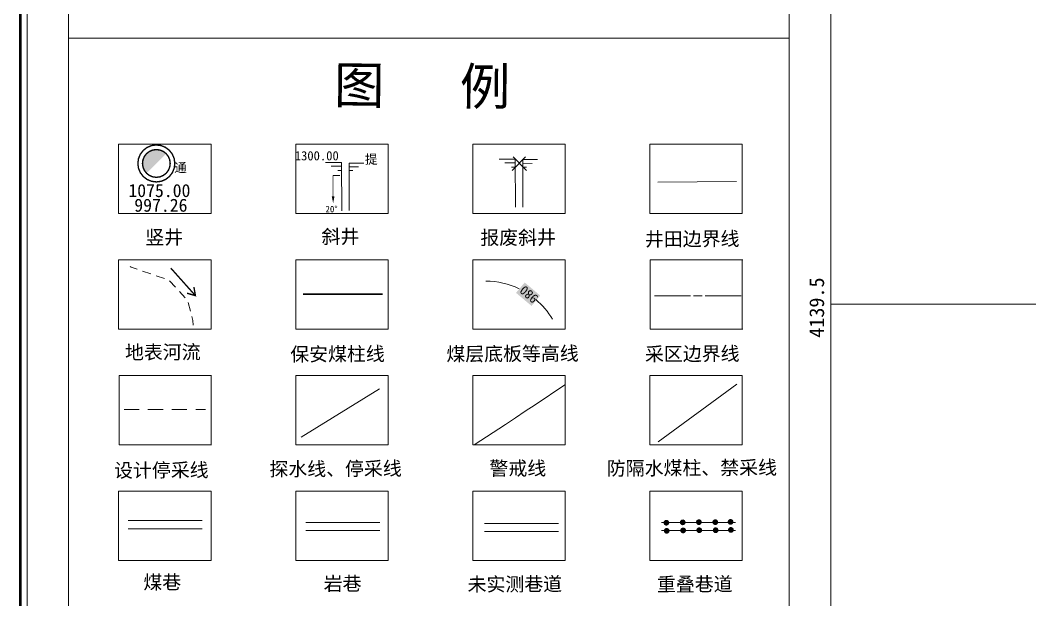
# Model space of a CAD drawing. Header units: inches. Extents: x 19725493 to 19730068, y 4137932 to 4142732.
# Drawn here: x 19725533 to 19726114, y 4139330 to 4139663 of the extents above; entities that cross this region are included whole.
import ezdxf

# ---------------------------------------------------------------- set-up
doc = ezdxf.new("R2010")
doc.units = ezdxf.units.IN
doc.header["$MEASUREMENT"] = 0
for name, pattern in [('时令河', [0.004, 0.0015, -0.001, 0.0015]), ('虚线', [0.0045, 0.00175, -0.001, 0.00175]), ('采区边界', [0.03, 0.0125, -0.001, 0.003, -0.001, 0.0125])]:
    doc.linetypes.add(name, pattern=pattern)
doc.layers.get('0').update_dxf_attribs({"lineweight": 0})
doc.layers.add('图形修饰', color=7, linetype='Continuous', lineweight=0)
doc.layers.add('经纬网', color=7, linetype='Continuous', lineweight=0)
doc.styles.add('仿宋', font='')
doc.styles.add('宋体', font='')
doc.styles.add('黑体', font='')
doc.styles.get('仿宋').set_extended_font_data('仿宋')
doc.styles.get('宋体').set_extended_font_data('宋体')
doc.styles.get('黑体').set_extended_font_data('黑体')
doc.linetypes.add('井田边界', pattern='A,0.02,-0.002,0.0025,[22,8#煤防尘系统图（7月份）.shx,S=3.93701e-05,R=0,X=0,Y=-0.0025],0.0025,-0.002,0.02', length=0.049)
doc.linetypes.add('县自治县旗县级市界', pattern='A,0.0015,-0.00115,[23,8#煤防尘系统图（7月份）.shx,S=3.07087e-07,R=0,X=0,Y=0],-0.00085,0.0015', length=0.005)
doc.linetypes.add('探水线', pattern='A,0.0075,-0.002,[24,8#煤防尘系统图（7月份）.shx,S=9.44882e-06,R=0,X=0,Y=-0.0005],-0.0005,[25,8#煤防尘系统图（7月份）.shx,S=2.67717e-05,R=0,X=0,Y=0.0017],-0.0025,0.0075', length=0.02)
doc.linetypes.add('防水危险区警戒线', pattern='A,0.0075,-0.0025,[26,8#煤防尘系统图（7月份）.shx,S=1.39213e-05,R=0,X=0,Y=0],0,[27,8#煤防尘系统图（7月份）.shx,S=1.39213e-05,R=0,X=0,Y=0],0,[28,8#煤防尘系统图（7月份）.shx,S=1.39213e-05,R=0,X=0,Y=0],0,[29,8#煤防尘系统图（7月份）.shx,S=1.39213e-05,R=0,X=0,Y=0],-0.0025,0.0075', length=0.02)

# ---------------------------------------------------------------- blocks, each defined once
blk = doc.blocks.new('河流方向')
at = {"color": 0, "const_width": 1.2}
for points in [[(0, 0), (-40, 0)], [(-8, 4), (0, 0), (-8, -4)]]:
    blk.add_lwpolyline(points, dxfattribs=at)
blk = doc.blocks.new('变坡点1')
for points in [[(11.97, -3.19), (11.97, -4.79)], [(11.97, -4.79), (15.96, -3.99), (11.97, -3.19)]]:
    blk.add_hatch(color=0).paths.add_polyline_path(points, flags=17)
at = {"color": 0, "const_width": 0.399}
for points in [[(0, -3.99), (0, 0)], [(11.97, -3.99), (0, -3.99)]]:
    blk.add_lwpolyline(points, dxfattribs=at)
blk = doc.blocks.new('圆形竖井_1')
blk.add_hatch(color=0).paths.add_polyline_path([(-6.91, -3.99), (-7.45, -3.19), (-7.71, -2.06), (-8.05, -0.99), (-7.98, 0), (-7.71, 2.06), (-7.45, 3.19), (-5.64, 5.64), (-3.99, 6.91), (-2.68, 7.67), (-0.99, 8.05), (0.65, 8.05), (2.06, 7.71), (3.99, 6.91), (5.64, 5.64), (-5.64, -5.64)], flags=17)
at = {"color": 0, "const_width": 0.798}
for points in [[(10.64, 0), (10.28, 2.76), (9.21, 5.32), (7.52, 7.52), (5.32, 9.21), (2.76, 10.28), (0, 10.64), (-2.76, 10.28), (-5.32, 9.21), (-7.52, 7.52), (-9.21, 5.32), (-10.28, 2.76), (-10.64, 0), (-10.28, -2.76), (-9.21, -5.32), (-7.52, -7.52), (-5.32, -9.21), (-2.76, -10.28), (0, -10.64), (2.76, -10.28), (5.32, -9.21), (7.52, -7.52), (9.21, -5.32), (10.28, -2.76), (10.64, 0)], [(7.98, 0), (7.71, 2.06), (6.91, 3.99), (5.64, 5.64), (3.99, 6.91), (2.06, 7.71), (0, 7.98), (-2.06, 7.71), (-3.99, 6.91), (-5.64, 5.64), (-6.91, 3.99), (-7.71, 2.06), (-7.98, 0), (-7.71, -2.06), (-6.91, -3.99), (-5.64, -5.64), (-3.99, -6.91), (-2.06, -7.71), (0, -7.98), (2.06, -7.71), (3.99, -6.91), (5.64, -5.64), (6.91, -3.99), (7.71, -2.06), (7.98, 0)]]:
    blk.add_lwpolyline(points, dxfattribs=at)

msp = doc.modelspace()

# ---------------------------------------------------------------- hatches: boundary and pattern name
at = {"layer": '图形修饰', "true_color": 0xffffff}
msp.add_hatch(color=7, dxfattribs=at).paths.add_polyline_path([(19725832.41, 4139505.01), (19725827.4, 4139499.06), (19725818.47, 4139506.57), (19725823.48, 4139512.52)], flags=17)
at = {"layer": '图形修饰'}
for points in [[(19725906.68, 4139374.32), (19725906.59, 4139374.92), (19725906.29, 4139375.45), (19725905.82, 4139375.83), (19725905.25, 4139376.02), (19725904.64, 4139375.99), (19725904.09, 4139375.75), (19725903.66, 4139375.32), (19725903.41, 4139374.77), (19725903.37, 4139374.17), (19725903.56, 4139373.59), (19725903.93, 4139373.12), (19725904.46, 4139372.81), (19725905.06, 4139372.71), (19725905.65, 4139372.84), (19725906.16, 4139373.16), (19725906.52, 4139373.65), (19725906.68, 4139374.24)], [(19725906.9, 4139369.68), (19725906.81, 4139370.28), (19725906.51, 4139370.81), (19725906.04, 4139371.19), (19725905.47, 4139371.38), (19725904.86, 4139371.35), (19725904.31, 4139371.11), (19725903.88, 4139370.68), (19725903.63, 4139370.13), (19725903.59, 4139369.53), (19725903.78, 4139368.95), (19725904.16, 4139368.48), (19725904.68, 4139368.17), (19725905.28, 4139368.07), (19725905.87, 4139368.2), (19725906.38, 4139368.52), (19725906.74, 4139369.01), (19725906.9, 4139369.6)], [(19725916.13, 4139374.54), (19725916.04, 4139375.14), (19725915.74, 4139375.67), (19725915.27, 4139376.05), (19725914.69, 4139376.24), (19725914.09, 4139376.21), (19725913.53, 4139375.97), (19725913.1, 4139375.55), (19725912.85, 4139374.99), (19725912.82, 4139374.39), (19725913, 4139373.81), (19725913.38, 4139373.34), (19725913.9, 4139373.03), (19725914.5, 4139372.93), (19725915.09, 4139373.06), (19725915.6, 4139373.38), (19725915.96, 4139373.87), (19725916.12, 4139374.46)], [(19725916.35, 4139369.9), (19725916.26, 4139370.5), (19725915.96, 4139371.03), (19725915.49, 4139371.41), (19725914.91, 4139371.6), (19725914.31, 4139371.57), (19725913.75, 4139371.33), (19725913.32, 4139370.91), (19725913.07, 4139370.35), (19725913.04, 4139369.75), (19725913.22, 4139369.17), (19725913.6, 4139368.7), (19725914.12, 4139368.39), (19725914.72, 4139368.29), (19725915.32, 4139368.42), (19725915.83, 4139368.74), (19725916.18, 4139369.23), (19725916.34, 4139369.82)], [(19725925.41, 4139374.65), (19725925.32, 4139375.25), (19725925.02, 4139375.78), (19725924.55, 4139376.16), (19725923.97, 4139376.35), (19725923.37, 4139376.33), (19725922.81, 4139376.08), (19725922.38, 4139375.66), (19725922.13, 4139375.1), (19725922.1, 4139374.5), (19725922.28, 4139373.92), (19725922.66, 4139373.45), (19725923.18, 4139373.14), (19725923.78, 4139373.04), (19725924.38, 4139373.17), (19725924.89, 4139373.49), (19725925.24, 4139373.98), (19725925.4, 4139374.57)], [(19725925.63, 4139370.01), (19725925.54, 4139370.61), (19725925.24, 4139371.14), (19725924.77, 4139371.52), (19725924.2, 4139371.71), (19725923.59, 4139371.69), (19725923.03, 4139371.44), (19725922.6, 4139371.02), (19725922.35, 4139370.46), (19725922.32, 4139369.86), (19725922.5, 4139369.28), (19725922.88, 4139368.81), (19725923.41, 4139368.5), (19725924, 4139368.4), (19725924.6, 4139368.53), (19725925.11, 4139368.85), (19725925.47, 4139369.34), (19725925.63, 4139369.93)], [(19725934.86, 4139374.65), (19725934.76, 4139375.25), (19725934.46, 4139375.78), (19725934, 4139376.16), (19725933.42, 4139376.35), (19725932.82, 4139376.33), (19725932.26, 4139376.08), (19725931.83, 4139375.66), (19725931.58, 4139375.1), (19725931.54, 4139374.5), (19725931.73, 4139373.92), (19725932.11, 4139373.45), (19725932.63, 4139373.14), (19725933.23, 4139373.04), (19725933.82, 4139373.17), (19725934.33, 4139373.49), (19725934.69, 4139373.98), (19725934.85, 4139374.57)], [(19725935.08, 4139370.01), (19725934.99, 4139370.61), (19725934.69, 4139371.14), (19725934.22, 4139371.52), (19725933.64, 4139371.71), (19725933.04, 4139371.69), (19725932.48, 4139371.44), (19725932.05, 4139371.02), (19725931.8, 4139370.46), (19725931.77, 4139369.86), (19725931.95, 4139369.28), (19725932.33, 4139368.81), (19725932.85, 4139368.5), (19725933.45, 4139368.4), (19725934.04, 4139368.53), (19725934.55, 4139368.85), (19725934.91, 4139369.34), (19725935.07, 4139369.93)], [(19725943.64, 4139374.82), (19725943.55, 4139375.42), (19725943.25, 4139375.95), (19725942.78, 4139376.33), (19725942.2, 4139376.52), (19725941.6, 4139376.49), (19725941.04, 4139376.25), (19725940.61, 4139375.82), (19725940.36, 4139375.27), (19725940.33, 4139374.66), (19725940.51, 4139374.09), (19725940.89, 4139373.61), (19725941.41, 4139373.31), (19725942.01, 4139373.21), (19725942.61, 4139373.33), (19725943.12, 4139373.66), (19725943.47, 4139374.15), (19725943.63, 4139374.73)], [(19725943.86, 4139370.18), (19725943.77, 4139370.78), (19725943.47, 4139371.3), (19725943, 4139371.69), (19725942.42, 4139371.88), (19725941.82, 4139371.85), (19725941.26, 4139371.61), (19725940.83, 4139371.18), (19725940.58, 4139370.63), (19725940.55, 4139370.02), (19725940.73, 4139369.45), (19725941.11, 4139368.97), (19725941.63, 4139368.67), (19725942.23, 4139368.57), (19725942.83, 4139368.69), (19725943.34, 4139369.02), (19725943.7, 4139369.51), (19725943.86, 4139370.09)]]:
    msp.add_hatch(color=7, dxfattribs=at).paths.add_polyline_path(points, flags=17)

# ---------------------------------------------------------------- linework, layer by layer
at = {"linetype": 'Continuous', "flags": 128}
msp.add_lwpolyline([(19725560.81, 4139653.02), (19725975.81, 4139653.02), (19725975.81, 4138831.02), (19725560.81, 4138831.02), (19725560.81, 4139653.02)], dxfattribs=at)
at = {"layer": '图形修饰', "lineweight": 5}
for p, q in [((19725560.81, 4142500), (19725560.81, 4138000)), ((19725975.81, 4138000), (19725975.81, 4142500)), ((19725560.81, 4138853), (19725560.81, 4139459.48)), ((19725560.81, 4139459.48), (19725560.81, 4138657.53))]:
    msp.add_line(p, q, dxfattribs=at)
at = {"layer": '图形修饰', "color": 1, "lineweight": 5, "true_color": 0xff0000}
for p, q in [((19725823.88, 4139584.82), (19725816.23, 4139576.95)), ((19725816.89, 4139584.88), (19725824.46, 4139576.89))]:
    msp.add_line(p, q, dxfattribs=at)
at = {"layer": '图形修饰', "color": 1, "lineweight": 30, "true_color": 0xff0000}
msp.add_line((19725695.86, 4139505.91), (19725741.6, 4139505.91), dxfattribs=at)
at = {"layer": '图形修饰', "color": 1, "lineweight": 9, "true_color": 0xff0000}
msp.add_line((19725900.32, 4139420.94), (19725945.59, 4139454.12), dxfattribs=at)
at = {"layer": '图形修饰', "color": 1, "linetype": '探水线', "lineweight": 5, "ltscale": 1250, "true_color": 0xff0000}
msp.add_line((19725694.72, 4139423.63), (19725739.93, 4139451.32), dxfattribs=at)
at = {"layer": '图形修饰', "linetype": '虚线', "lineweight": 9, "ltscale": 5000}
msp.add_line((19725592.78, 4139439.44), (19725639.62, 4139439.44), dxfattribs=at)
at = {"layer": '图形修饰', "color": 7, "linetype": 'Continuous', "lineweight": 9}
for p, q in [((19725595.17, 4139375.58), (19725637.82, 4139375.58)), ((19725595.17, 4139370.94), (19725637.82, 4139370.94))]:
    msp.add_line(p, q, dxfattribs=at)
at = {"layer": '图形修饰', "color": 30, "linetype": 'Continuous', "lineweight": 9, "true_color": 0xff8000}
for p, q in [((19725697.49, 4139374.48), (19725740.13, 4139374.48)), ((19725902.29, 4139374.47), (19725944.93, 4139374.47)), ((19725697.49, 4139369.84), (19725740.13, 4139369.84)), ((19725902.29, 4139369.83), (19725944.93, 4139369.83))]:
    msp.add_line(p, q, dxfattribs=at)
at = {"layer": '图形修饰', "linetype": '县自治县旗县级市界', "lineweight": 5, "ltscale": 1064}
for p, q in [((19725800.32, 4139373.92), (19725842.96, 4139373.92)), ((19725800.32, 4139369.28), (19725842.96, 4139369.28))]:
    msp.add_line(p, q, dxfattribs=at)
at = {"layer": '图形修饰', "color": 7, "lineweight": 50, "flags": 128}
msp.add_lwpolyline([(19730028, 4137972), (19730028, 4142528), (19725533, 4142528), (19725533, 4137972), (19725533, 4137972), (19730028, 4137972)], dxfattribs=at)
at = {"layer": '图形修饰', "color": 7, "lineweight": 20, "flags": 128}
msp.add_lwpolyline([(19730024, 4137976), (19730024, 4142524), (19730024, 4142524), (19725537, 4142524), (19725537, 4137976), (19730024, 4137976)], dxfattribs=at)
at = {"layer": '图形修饰', "lineweight": 5, "flags": 128}
for points in [[(19725999.81, 4138000), (19725999.81, 4142500)], [(19725642.87, 4139592.04), (19725642.87, 4139552.14), (19725642.87, 4139552.14), (19725589.67, 4139552.14), (19725589.67, 4139552.14), (19725589.67, 4139592.04), (19725642.87, 4139592.04)], [(19725691.64, 4139592.04), (19725744.84, 4139592.04), (19725744.84, 4139592.04), (19725744.84, 4139552.14), (19725744.84, 4139552.14), (19725691.64, 4139552.14), (19725691.64, 4139592.04)], [(19725793.6, 4139592.04), (19725846.8, 4139592.04), (19725846.8, 4139592.04), (19725846.8, 4139552.14), (19725846.8, 4139552.14), (19725793.6, 4139552.14), (19725793.6, 4139552.14), (19725793.6, 4139592.04)], [(19725895.57, 4139592.04), (19725948.77, 4139592.04), (19725948.77, 4139592.04), (19725948.77, 4139552.14), (19725948.77, 4139552.14), (19725895.57, 4139552.14), (19725895.57, 4139552.14), (19725895.57, 4139592.04)], [(19725589.67, 4139525.54), (19725642.87, 4139525.54), (19725642.87, 4139525.54), (19725642.87, 4139485.64), (19725642.87, 4139485.64), (19725589.67, 4139485.64), (19725589.67, 4139485.64), (19725589.67, 4139525.54)], [(19725642.87, 4139525.54), (19725642.87, 4139485.64), (19725589.67, 4139485.64), (19725589.67, 4139485.64), (19725589.67, 4139525.54), (19725642.87, 4139525.54)], [(19725691.64, 4139525.54), (19725744.84, 4139525.54), (19725744.84, 4139525.54), (19725744.84, 4139485.64), (19725744.84, 4139485.64), (19725691.64, 4139485.64), (19725691.64, 4139485.64), (19725691.64, 4139525.54)], [(19725846.8, 4139525.54), (19725846.8, 4139485.64), (19725793.6, 4139485.64), (19725793.6, 4139485.64), (19725793.6, 4139525.54), (19725846.8, 4139525.54)], [(19725948.77, 4139485.64), (19725948.77, 4139525.54), (19725948.97, 4139525.54), (19725895.79, 4139525.54), (19725895.79, 4139485.64), (19725895.79, 4139485.64), (19725948.97, 4139485.64)], [(19725642.87, 4139419.14), (19725642.87, 4139459.04), (19725643.07, 4139459.04), (19725589.89, 4139459.04), (19725589.89, 4139419.14), (19725589.89, 4139419.14), (19725643.07, 4139419.14)], [(19725691.64, 4139459.04), (19725744.84, 4139459.04), (19725744.84, 4139459.04), (19725744.84, 4139419.14), (19725744.84, 4139419.14), (19725691.64, 4139419.14), (19725691.64, 4139419.14), (19725691.64, 4139459.04)], [(19725846.8, 4139459.04), (19725846.8, 4139419.14), (19725793.6, 4139419.14), (19725793.6, 4139419.14), (19725793.6, 4139459.04), (19725846.8, 4139459.04)], [(19725948.77, 4139419.14), (19725895.57, 4139419.14), (19725895.57, 4139419.14), (19725895.57, 4139459.04), (19725948.77, 4139459.04), (19725948.77, 4139459.04), (19725948.77, 4139419.14)], [(19725589.67, 4139392.54), (19725642.87, 4139392.54), (19725642.87, 4139392.54), (19725642.87, 4139352.64), (19725642.87, 4139352.64), (19725589.67, 4139352.64), (19725589.67, 4139352.64), (19725589.67, 4139392.54)], [(19725744.84, 4139352.64), (19725744.84, 4139392.54), (19725744.84, 4139392.54), (19725691.65, 4139392.54), (19725691.65, 4139352.64), (19725691.65, 4139352.64), (19725744.84, 4139352.64)], [(19725846.8, 4139352.64), (19725793.6, 4139352.64), (19725793.6, 4139352.64), (19725793.6, 4139392.54), (19725846.8, 4139392.54), (19725846.8, 4139392.54), (19725846.8, 4139352.64)], [(19725948.77, 4139352.64), (19725895.57, 4139352.64), (19725895.57, 4139352.64), (19725895.57, 4139392.54), (19725948.77, 4139392.54), (19725948.77, 4139392.54), (19725948.77, 4139352.64)]]:
    msp.add_lwpolyline(points, dxfattribs=at)
at = {"layer": '图形修饰', "color": 30, "lineweight": 9, "true_color": 0xff8000, "flags": 128}
for points in [[(19725718.06, 4139581.53), (19725708.84, 4139581.56)], [(19725718.06, 4139581.53), (19725718.11, 4139553.83)], [(19725722.42, 4139581.21), (19725730.94, 4139581.18)], [(19725722.42, 4139581.21), (19725722.49, 4139553.93)], [(19725818.04, 4139583.52), (19725808.82, 4139583.55)], [(19725818.05, 4139581.39), (19725812, 4139581.41)], [(19725818.04, 4139583.52), (19725818.1, 4139555.82)], [(19725822.4, 4139581.07), (19725827.72, 4139581.05)], [(19725822.41, 4139583.19), (19725830.92, 4139583.17)], [(19725822.41, 4139583.19), (19725822.47, 4139555.92)], [(19725718.06, 4139579.4), (19725712.02, 4139579.42)], [(19725718.05, 4139576.93), (19725715.92, 4139576.93)], [(19725722.41, 4139576.95), (19725724.54, 4139576.94)], [(19725722.42, 4139579.08), (19725727.74, 4139579.06)], [(19725818.03, 4139578.91), (19725815.9, 4139578.92)], [(19725822.39, 4139578.94), (19725824.52, 4139578.93)]]:
    msp.add_lwpolyline(points, dxfattribs=at)
at = {"layer": '图形修饰', "linetype": '井田边界', "lineweight": 18, "ltscale": 814.285714, "flags": 128}
msp.add_lwpolyline([(19725945.42, 4139570.53), (19725900.06, 4139570.3)], dxfattribs=at)
at = {"layer": '图形修饰', "color": 4, "linetype": '时令河', "lineweight": 9, "ltscale": 3325, "true_color": 0x00ffff, "flags": 128}
msp.add_lwpolyline([(19725632.52, 4139487.99), (19725632.38, 4139490.71), (19725629.42, 4139502.11), (19725618.57, 4139514.02), (19725596.81, 4139521.28), (19725596.25, 4139521.75)], dxfattribs=at)
at = {"layer": '图形修饰', "color": 1, "linetype": '采区边界', "lineweight": 15, "ltscale": 1666.666667, "true_color": 0xff0000, "flags": 128}
msp.add_lwpolyline([(19725948.14, 4139504.8), (19725897.68, 4139504.82)], dxfattribs=at)
at = {"layer": '图形修饰', "color": 1, "linetype": '防水危险区警戒线', "lineweight": 5, "ltscale": 1250, "true_color": 0xff0000, "flags": 128}
msp.add_lwpolyline([(19725794.29, 4139419.14), (19725812.5, 4139430.94), (19725818.14, 4139434.69), (19725823.78, 4139438.45), (19725829.47, 4139442.23), (19725846.63, 4139453.64)], dxfattribs=at)
at = {"layer": '图形修饰', "color": 7, "lineweight": 9}
for start, end in [(64.36376, 89.65819), (30.96873, 49.84594)]:
    msp.add_arc((19725800.77, 4139468.22), 45.15, start, end, dxfattribs=at)
at = {"layer": '经纬网', "color": 18, "lineweight": 9, "true_color": 0x260000, "flags": 128}
msp.add_lwpolyline([(19725999.81, 4139500), (19730000, 4139500)], dxfattribs=at)

# ---------------------------------------------------------------- block references
at = {"layer": '图形修饰'}
for name, p, rotation in [('圆形竖井_1', (19725611.39, 4139581), 0.3133649035358924), ('变坡点1', (19725717.17, 4139574.07), 269.9999999955555)]:
    msp.add_blockref(name, p, dxfattribs=dict(at, rotation=rotation))
at = {"layer": '图形修饰', "color": 4, "true_color": 0x00ffff, "xscale": 0.532, "yscale": 0.665, "rotation": 311.8134459282978}
msp.add_blockref('河流方向', (19725633.88, 4139504.97), dxfattribs=at)

# ---------------------------------------------------------------- texts
at = {"layer": '图形修饰', "color": 7}
for s, height, rotation, style, p in [('图   例', 21.28, 359.38333, '宋体', (19725713.59, 4139615.54)), ('提', 5.32, 360, '黑体', (19725731.5, 4139580.77)), ('通', 5.32, 360, '黑体', (19725621.68, 4139575.98)), ('997.26', 7.5, 360, '黑体', (19725598.7, 4139553.24)), ('20°', 3.724, 359.74664, '黑体', (19725708.79, 4139552.89)), ('竖井', 7.98, 0.31336, '仿宋', (19725605.07, 4139534.54)), ('斜井', 7.98, 0.31336, '仿宋', (19725706.51, 4139534.92)), ('报废斜井', 7.98, 0.31336, '仿宋', (19725797.93, 4139534.3)), ('井田边界线', 7.98, 0.31336, '仿宋', (19725892.69, 4139533.48)), ('地表河流', 7.98, 0.31336, '仿宋', (19725593.36, 4139468.39)), ('保安煤柱线', 7.98, 0.31336, '仿宋', (19725688.49, 4139467.26)), ('煤层底板等高线', 7.98, 0.31336, '仿宋', (19725778.38, 4139467.39)), ('采区边界线', 7.98, 0.31336, '仿宋', (19725892.75, 4139467.42)), ('设计停采线', 7.98, 0.31336, '仿宋', (19725587.07, 4139400.48)), ('探水线、停采线', 7.98, 0.31336, '仿宋', (19725676.52, 4139401.22)), ('警戒线', 7.98, 0.31336, '仿宋', (19725803.22, 4139401.6)), ('防隔水煤柱、禁采线', 7.98, 0.31336, '仿宋', (19725870.77, 4139401.65)), ('煤巷', 7.98, 0.31336, '仿宋', (19725603.94, 4139336.13)), ('岩巷', 7.98, 0.31336, '仿宋', (19725707.77, 4139335.33)), ('未实测巷道', 7.98, 0.31336, '仿宋', (19725790.6, 4139334.93)), ('重叠巷道', 7.98, 0.31336, '仿宋', (19725899.64, 4139334.93))]:
    msp.add_text(s, height=height, rotation=rotation, dxfattribs=dict(at, style=style)).set_placement(p)
at = {"layer": '图形修饰', "color": 1, "true_color": 0xff0000, "style": '黑体'}
for s, height, p in [('1300.00', 5.32, (19725691.09, 4139582.77)), ('1075.00', 7.5, (19725595.29, 4139561.66))]:
    msp.add_text(s, height=height, rotation=360, dxfattribs=at).set_placement(p)
at = {"layer": '图形修饰', "color": 18, "true_color": 0x000000, "style": '宋体'}
msp.add_text('980', height=5.32, rotation=139.93146, dxfattribs=at).set_placement((19725831.71, 4139504.17))
at = {"layer": '经纬网', "color": 7, "style": '宋体'}
msp.add_text('4139.5', height=8.5, rotation=90, dxfattribs=at).set_placement((19725995.83, 4139480.74))

doc.saveas('drawing.dxf')
